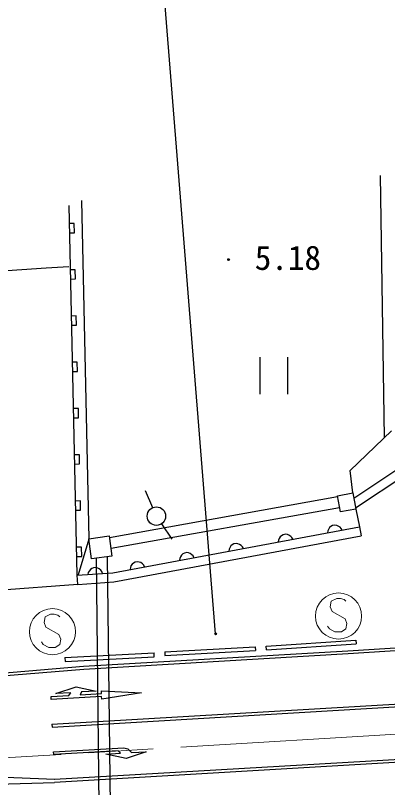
# Model space of a CAD drawing. Units: millimetres, scale not verified. Extents: x 40000 to 680000, y 20000 to 380000.
# Drawn here: x 479108 to 499276, y 277614 to 319450 of the extents above; entities that cross this region are included whole.
import ezdxf
from ezdxf.enums import TextEntityAlignment as Align

# ---------------------------------------------------------------- set-up
doc = ezdxf.new("R2010")
doc.units = ezdxf.units.MM
doc.header["$LTSCALE"] = 1000
doc.linetypes.add('CHAIN', pattern=[18.5, 12, -1.5, 3.5, -1.5])
for name, color, linetype, lineweight in [('M-BGD', 7, 'Continuous', 25), ('M-BGD-RSTR', 7, 'Continuous', 13), ('M-BMK', 2, 'CHAIN', 13), ('M-STR-STRC', 7, 'Continuous', 25)]:
    doc.layers.add(name, color=color, linetype=linetype, lineweight=lineweight)
doc.styles.add('ＭＳ ゴシック', font='')
doc.styles.get('ＭＳ ゴシック').set_extended_font_data('MS Gothic')

msp = doc.modelspace()

# ---------------------------------------------------------------- linework, layer by layer
at = {"layer": 'M-BGD'}
for p, q in [((499105, 296576), (498894, 310769)), ((483101, 291088), (482710, 309414)), ((482457, 289119), (482013, 309151)), ((482289, 308178), (482039, 308172)), ((482300, 307678), (482289, 308178)), ((482050, 307672), (482300, 307678)), ((480780, 305770), (481997, 305854)), ((472258, 305179), (480780, 305770)), ((482346, 305672), (482096, 305666)), ((482357, 305172), (482346, 305672)), ((482107, 305166), (482357, 305172)), ((482403, 303166), (482153, 303160)), ((482414, 302666), (482403, 303166)), ((482164, 302661), (482414, 302666)), ((492354, 300934), (492354, 298934)), ((493874, 298934), (493874, 300934)), ((482460, 300661), (482210, 300655)), ((482472, 300161), (482460, 300661)), ((482222, 300155), (482472, 300161)), ((482517, 298155), (482268, 298149)), ((482529, 297655), (482517, 298155)), ((482279, 297649), (482529, 297655)), ((497255, 294794), (499496, 296951)), ((497447, 293301), (501276, 295854)), ((482575, 295649), (482325, 295643)), ((482586, 295149), (482575, 295649)), ((482336, 295144), (482586, 295149)), ((497546, 292766), (501373, 295317)), ((497395, 293579), (497255, 294794)), ((486550, 292779), (486153, 293696)), ((496566, 293366), (484197, 291150)), ((496555, 293423), (497395, 293579)), ((496718, 292546), (496555, 293423)), ((497395, 293579), (497558, 292701)), ((482632, 293144), (482382, 293138)), ((482643, 292644), (482632, 293144)), ((482393, 292638), (482643, 292644)), ((496675, 292776), (484302, 290559)), ((497558, 292701), (496718, 292546)), ((497558, 292701), (497755, 291737)), ((484380, 289257), (497755, 291737)), ((487029, 291906), (487589, 291077)), ((496070, 291603), (496038, 291516)), ((496135, 291697), (496070, 291603)), ((496204, 291758), (496135, 291697)), ((496293, 291807), (496204, 291758)), ((496419, 291831), (496293, 291807)), ((496519, 291817), (496419, 291831)), ((496607, 291784), (496519, 291817)), ((496700, 291720), (496607, 291784)), ((496762, 291650), (496700, 291720)), ((496811, 291562), (496762, 291650)), ((497755, 291737), (497846, 291245)), ((483083, 291096), (484180, 291250)), ((484180, 291250), (484334, 290156)), ((484443, 288760), (497846, 291245)), ((493460, 291201), (493395, 291107)), ((493529, 291262), (493460, 291201)), ((493618, 291311), (493529, 291262)), ((493744, 291335), (493618, 291311)), ((493844, 291321), (493744, 291335)), ((493932, 291288), (493844, 291321)), ((494025, 291224), (493932, 291288)), ((494087, 291154), (494025, 291224)), ((496038, 291516), (496024, 291416)), ((482521, 289153), (483101, 291088)), ((483237, 290001), (483083, 291096)), ((490854, 290766), (490785, 290705)), ((490943, 290815), (490854, 290766)), ((491069, 290839), (490943, 290815)), ((491169, 290825), (491069, 290839)), ((491256, 290792), (491169, 290825)), ((491350, 290728), (491256, 290792)), ((493363, 291020), (493349, 290920)), ((493395, 291107), (493363, 291020)), ((494135, 291066), (494087, 291154)), ((482689, 290638), (482439, 290632)), ((482701, 290138), (482689, 290638)), ((488394, 290343), (488268, 290319)), ((488494, 290329), (488394, 290343)), ((490688, 290524), (490674, 290424)), ((490720, 290611), (490688, 290524)), ((490785, 290705), (490720, 290611)), ((491412, 290658), (491350, 290728)), ((491460, 290570), (491412, 290658)), ((482451, 290132), (482701, 290138)), ((484334, 290156), (483237, 290001)), ((483680, 274368), (483503, 290038)), ((484279, 274391), (484102, 290123)), ((488013, 290028), (487999, 289928)), ((488045, 290115), (488013, 290028)), ((488110, 290209), (488045, 290115)), ((488179, 290270), (488110, 290209)), ((488268, 290319), (488179, 290270)), ((488581, 290296), (488494, 290329)), ((488675, 290232), (488581, 290296)), ((488736, 290162), (488675, 290232)), ((488785, 290074), (488736, 290162)), ((483340, 289524), (483247, 289486)), ((483468, 289533), (483340, 289524)), ((483566, 289507), (483468, 289533)), ((483649, 289464), (483566, 289507)), ((485338, 289532), (485324, 289432)), ((485370, 289619), (485338, 289532)), ((485434, 289713), (485370, 289619)), ((485504, 289774), (485434, 289713)), ((485593, 289823), (485504, 289774)), ((485719, 289847), (485593, 289823)), ((485819, 289833), (485719, 289847)), ((485906, 289800), (485819, 289833)), ((486000, 289736), (485906, 289800)), ((486061, 289666), (486000, 289736)), ((486110, 289578), (486061, 289666)), ((482457, 289119), (484380, 289257)), ((482493, 288621), (482457, 289119)), ((483053, 289264), (483027, 289166)), ((483096, 289347), (483053, 289264)), ((483170, 289432), (483096, 289347)), ((483247, 289486), (483170, 289432)), ((483734, 289390), (483649, 289464)), ((483787, 289313), (483734, 289390)), ((483826, 289220), (483787, 289313)), ((482493, 288621), (484443, 288760)), ((482493, 288621), (471804, 287815)), ((505732, 285535), (497124, 285012)), ((505742, 285385), (497133, 284862)), ((497124, 285012), (482799, 284167)), ((497133, 284862), (482810, 284018)), ((482799, 284167), (474947, 283510)), ((482810, 284018), (474960, 283361)), ((481306, 282707), (482405, 283073)), ((482405, 283073), (483481, 282835)), ((483481, 282835), (482682, 282792)), ((483774, 282702), (483770, 282853)), ((483770, 282853), (485945, 282752)), ((481041, 282539), (482001, 282608)), ((481048, 282383), (481041, 282539)), ((483780, 282549), (481048, 282383)), ((481081, 281041), (509835, 282730)), ((481090, 280891), (509844, 282580)), ((482115, 282751), (481306, 282707)), ((482001, 282608), (482115, 282751)), ((482682, 282792), (482619, 282636)), ((482619, 282636), (483774, 282702)), ((483793, 282401), (483780, 282549)), ((485945, 282752), (483793, 282401)), ((481081, 281041), (481090, 280891)), ((481179, 279545), (484989, 279775)), ((481194, 279399), (481179, 279545)), ((484674, 279607), (481194, 279399)), ((510486, 279759), (481222, 278047)), ((510495, 279610), (481231, 277897)), ((484016, 279424), (484793, 279476)), ((484793, 279476), (484674, 279607)), ((484989, 279775), (485203, 279715)), ((486198, 279554), (485112, 279196)), ((485203, 279715), (485396, 279512)), ((485396, 279512), (486198, 279554)), ((485112, 279196), (484016, 279424)), ((481237, 278047), (474985, 278295)), ((474702, 277704), (481226, 277897))]:
    msp.add_line(p, q, dxfattribs=at)
for centre, radius in [((490661, 306218), 50), ((490661, 306218), 30), ((490661, 306218), 10), ((486749, 292320), 500)]:
    msp.add_circle(centre, radius, dxfattribs=at)
at = {"layer": 'M-BGD-RSTR'}
for p, q in [((496521, 287857), (496221, 287707)), ((496721, 287857), (496521, 287857)), ((496921, 287807), (496721, 287857)), ((496221, 287707), (496171, 287407)), ((497021, 287707), (496921, 287807)), ((481012, 287010), (480712, 286860)), ((481212, 287010), (481012, 287010)), ((481412, 286960), (481212, 287010)), ((496171, 287407), (496271, 287157)), ((496271, 287157), (496971, 286757)), ((480712, 286860), (480662, 286560)), ((481512, 286860), (481412, 286960)), ((496971, 286757), (497071, 286507)), ((480662, 286560), (480762, 286310)), ((480762, 286310), (481462, 285910)), ((496121, 286207), (496021, 286357)), ((496421, 286057), (496121, 286207)), ((497021, 286207), (496771, 286057)), ((497071, 286507), (497021, 286207)), ((481462, 285910), (481562, 285660)), ((496771, 286057), (496421, 286057)), ((480612, 285360), (480512, 285510)), ((480912, 285210), (480612, 285360)), ((481512, 285360), (481262, 285210)), ((481562, 285660), (481512, 285360)), ((481262, 285210), (480912, 285210))]:
    msp.add_line(p, q, dxfattribs=at)
for centre in [(496621, 286907), (481112, 286060)]:
    msp.add_circle(centre, 1250, dxfattribs=at)
at = {"layer": 'M-BMK'}
msp.add_line((469606, 278692), (528644, 282245), dxfattribs=at)
at = {"layer": 'M-STR-STRC'}
for p, q in [((489956, 285942), (487119, 321178)), ((492704, 285277), (497554, 285595)), ((492717, 285077), (497567, 285395)), ((497554, 285595), (497567, 285395)), ((481788, 284652), (486619, 284905)), ((486629, 284705), (486619, 284905)), ((487198, 284975), (492108, 285242)), ((487198, 284975), (487209, 284776)), ((487209, 284776), (492119, 285043)), ((492108, 285242), (492119, 285043)), ((492717, 285077), (492704, 285277)), ((481788, 284652), (481798, 284452)), ((481798, 284452), (486629, 284705))]:
    msp.add_line(p, q, dxfattribs=at)
for radius in [50, 30, 10]:
    msp.add_circle((489959, 285947), radius, dxfattribs=at)

# ---------------------------------------------------------------- texts
at = {"layer": 'M-BGD', "style": 'ＭＳ ゴシック'}
msp.add_text('5.18', height=1320, dxfattribs=at).set_placement((492078, 305266), align=Align.BOTTOM_LEFT)

doc.saveas('drawing.dxf')
